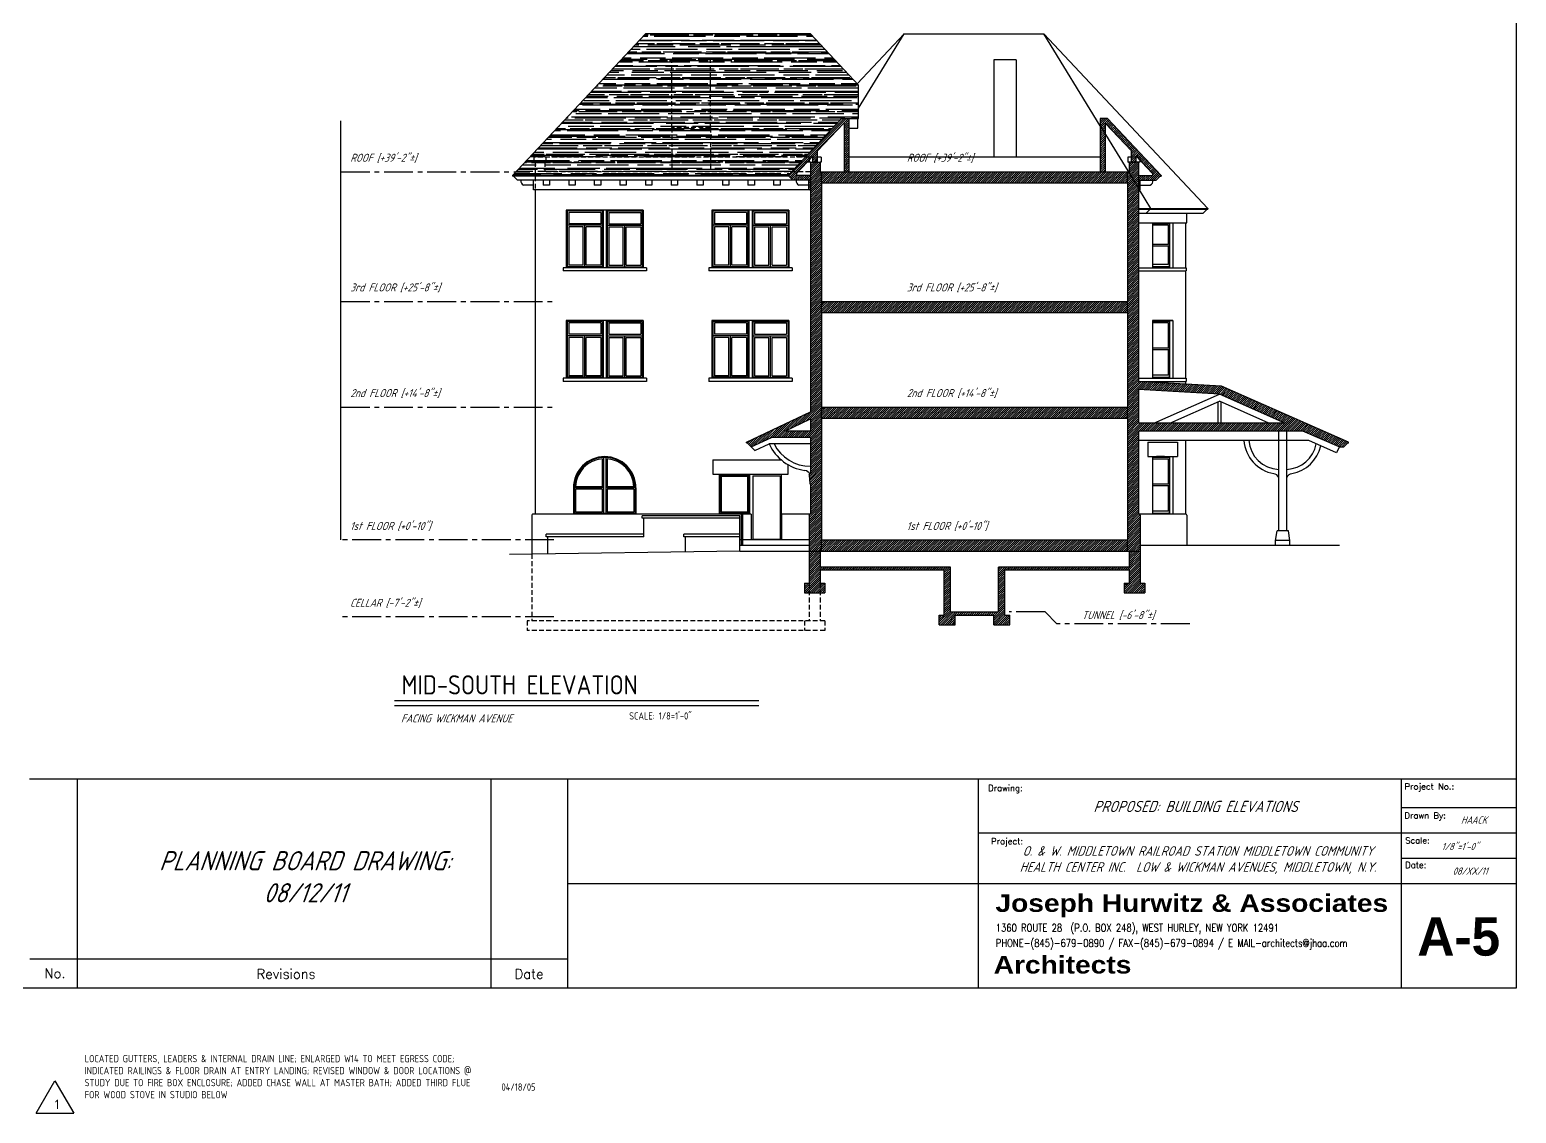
# Model space of a CAD drawing. Extents: x -19386 to -11860, y 6921 to 9650.
# Drawn here: x -17979 to -16122, y 6921 to 8274 of the extents above; entities that cross this region are included whole.
import ezdxf

# ---------------------------------------------------------------- set-up
doc = ezdxf.new("R2010")
doc.units = 0
doc.header["$LTSCALE"] = 96
doc.header["$MEASUREMENT"] = 0
doc.linetypes.add('CENTER2', pattern=[1.125, 0.75, -0.125, 0.125, -0.125])
doc.linetypes.add('HIDDEN2', pattern=[0.1875, 0.125, -0.0625])
for name, color, linetype in [('A-ANNO-NOTE', 1, 'CONTINUOUS'), ('A-ANNO-TEXT-02', 1, 'CONTINUOUS'), ('A-ANNO-TTLB', 1, 'CONTINUOUS'), ('A-BLDG-ELEV', 1, 'CONTINUOUS'), ('A-BLDG-SECT', 2, 'CONTINUOUS'), ('A-EXST-CNST-HIDN', 252, 'HIDDEN2'), ('A-FLOR-ELEV', 3, 'CENTER2'), ('A-FLOR-IDEN', 1, 'CONTINUOUS'), ('A-ROOF-PATT', 253, 'CONTINUOUS'), ('A-WALL-HATCH', 252, 'CONTINUOUS'), ('SITE-GRAD', 4, 'CONTINUOUS')]:
    doc.layers.add(name, color=color, linetype=linetype)
doc.layers.add('A-ANNO-NPLT', color=6, linetype='CONTINUOUS', plot=False)
doc.layers.add('A-DEMO', color=252, linetype='HIDDEN2', plot=False)
doc.styles.add('Arial Black', font='', dxfattribs={"height": 12})
doc.styles.add('DIMENSIONS', font='architxt.shx', dxfattribs={"height": 9})
doc.styles.add('NOTES', font='architxt.shx', dxfattribs={"height": 9})
doc.styles.add('OFFICE', font='architxt.shx', dxfattribs={"height": 12})
doc.styles.add('ROMANS', font='romans.shx')
doc.styles.get("Standard").update_dxf_attribs({"font": 'architxt.shx', "height": 24})
doc.styles.add('STYLE2', font='romab___.ttf', dxfattribs={"height": 36})
doc.styles.get('Arial Black').set_extended_font_data('Arial Black')
pattern_1 = [(45, (-28567.2255, 14670.3481), (-1.32582521, 1.32582521), [])]
pattern_2 = [(45, (-21421.0928, 14573.4708), (-1.3258252, 1.3258252), [])]

msp = doc.modelspace()

# ---------------------------------------------------------------- hatches: boundary and pattern name
at = {"layer": 'A-ROOF-PATT'}
h = msp.add_hatch(dxfattribs=at)
h.set_pattern_fill('AR-RROOF', color=256, scale=8, style=0)
h.set_pattern_definition([(0, (-21421.093, 14573.471), (17.6, 8), [120, -16, 40, -8]), (0, (-21410.453, 14577.471), (-8, 10.64), [24, -2.64, 48, -6]), (0, (-21417.093, 14580.271), (41.6, 5.36), [64, -11.2, 32, -8])])
h.paths.add_polyline_path([(-16944.2, 8205), (-17004.3, 8269), (-17210.1, 8269), (-17376.2, 8092.3), (-17032.2, 8092.3), (-16965.4, 8163.3), (-16956.2, 8163.3), (-16944.2, 8163.3)])
at = {"layer": 'A-WALL-HATCH'}
h = msp.add_hatch(dxfattribs=at)
h.set_pattern_fill('ANSI31', color=256, scale=15, style=0)
h.set_pattern_definition(pattern_2)
h.paths.add_polyline_path([(-16995.2, 8122.9), (-16962.8, 8157.3), (-16962.2, 8157.3), (-16962.2, 8097), (-16956.2, 8097), (-16956.2, 8163.3), (-16965.4, 8163.3), (-17032.2, 8092.3), (-17032.2, 8091.3), (-17031.2, 8091.3), (-17026.2, 8086.3), (-17006.2, 8086.3), (-17006.2, 8074.3), (-17004.2, 8074.3), (-17004.2, 8092.3), (-17021.6, 8092.3), (-17021.6, 8094.7), (-17001.2, 8116.5), (-17001.2, 8109), (-16995.2, 8109)])
h = msp.add_hatch(dxfattribs=at)
h.set_pattern_fill('ANSI31', color=256, scale=15, style=0)
h.set_pattern_definition(pattern_2)
h.paths.add_polyline_path([(-16632.9, 8163.3), (-16642.2, 8163.3), (-16642.2, 8097), (-16636.2, 8097), (-16636.2, 8157.3), (-16635.5, 8157.3), (-16603.2, 8122.9), (-16603.2, 8109), (-16597.2, 8109), (-16597.2, 8116.5), (-16576.7, 8094.7), (-16576.7, 8092.3), (-16594.2, 8092.3), (-16594.2, 8074.3), (-16592.2, 8074.3), (-16592.2, 8086.3), (-16572.2, 8086.3), (-16567.2, 8091.3), (-16566.2, 8091.3), (-16566.2, 8092.3)])
h = msp.add_hatch(dxfattribs=at)
h.set_pattern_fill('ANSI31', color=256, scale=15, style=0)
h.set_pattern_definition(pattern_1)
h.paths.add_polyline_path([(-17036.1, 7773), (-17004.2, 7788.2), (-17004.2, 7773)], flags=16)
edge = h.paths.add_edge_path()
edge.add_line((-16992.2, 8109), (-17004.2, 8109))
edge.add_line((-17004.2, 8109), (-17004.2, 7797))
edge.add_line((-17004.2, 7797), (-17084.2, 7759.1))
edge.add_line((-17084.2, 7759.1), (-17084.2, 7758.1))
edge.add_line((-17084.2, 7758.1), (-17083.2, 7758.1))
edge.add_line((-17083.2, 7758.1), (-17078.2, 7753.1))
edge.add_line((-17078.2, 7753.1), (-17052.9, 7765))
edge.add_line((-17052.9, 7765), (-17004.2, 7765))
edge.add_line((-17004.2, 7765), (-17004.2, 7719))
edge.add_line((-17004.2, 7719), (-17004.8, 7719))
edge.add_arc((-17004.8, 7718), 1, 90, 180)
edge.add_line((-17005.8, 7718), (-17004.9, 7707.3))
edge.add_arc((-17004.6, 7707.3), 0.25, 185.1944, 270)
edge.add_line((-17004.6, 7707), (-17004.2, 7707))
edge.add_line((-17004.2, 7707), (-17004.2, 7669))
edge.add_line((-17004.2, 7669), (-17004.8, 7669))
edge.add_arc((-17004.8, 7668), 1, 90, 180)
edge.add_line((-17005.8, 7668), (-17005.8, 7623))
edge.add_line((-17005.8, 7623), (-16990.2, 7623))
edge.add_line((-16990.2, 7623), (-16990.2, 8097))
edge.add_line((-16990.2, 8097), (-16992.2, 8097))
edge.add_line((-16992.2, 8097), (-16992.2, 8109))
h = msp.add_hatch(dxfattribs=at)
h.set_pattern_fill('ANSI31', color=256, scale=15, style=0)
h.set_pattern_definition(pattern_1)
h.paths.add_polyline_path([(-16990.2, 7637), (-16990.2, 7623), (-16608.2, 7623), (-16608.2, 7637)])
h.paths.add_polyline_path([(-16990.2, 7803), (-16990.2, 7789), (-16608.2, 7789), (-16608.2, 7803)])
h.paths.add_polyline_path([(-16990.2, 7935), (-16990.2, 7921), (-16608.2, 7921), (-16608.2, 7935)])
h.paths.add_polyline_path([(-16608.2, 8097), (-16990.2, 8097), (-16990.2, 8083), (-16608.2, 8083)])
h = msp.add_hatch(dxfattribs=at)
h.set_pattern_fill('ANSI31', color=256, scale=15, style=0)
h.set_pattern_definition(pattern_2)
h.paths.add_polyline_path([(-16490.6, 7829), (-16594.2, 7835), (-16594.2, 8074.3), (-16594.2, 8092.3), (-16594.2, 8109), (-16597.2, 8109), (-16603.2, 8109), (-16606.2, 8109), (-16606.2, 8097), (-16608.2, 8097), (-16608.2, 8083), (-16608.2, 7935), (-16608.2, 7921), (-16608.2, 7803), (-16608.2, 7789), (-16608.2, 7637), (-16608.2, 7623), (-16606.2, 7623), (-16592.5, 7623), (-16592.5, 7668, 0.414214), (-16593.5, 7669), (-16594.2, 7669), (-16594.2, 7773), (-16419.2, 7773), (-16409.2, 7773), (-16389, 7773), (-16343.8, 7753.1, 0.104421), (-16343.7, 7753), (-16338.2, 7753), (-16333.2, 7758), (-16332.2, 7758), (-16332.2, 7759)])
h.paths.add_polyline_path([(-16594.2, 7825), (-16493.4, 7819.2), (-16411.6, 7783), (-16594.2, 7783)], flags=16)
h = msp.add_hatch(dxfattribs=at)
h.set_pattern_fill('ANSI31', color=256, scale=15, style=0)
h.set_pattern_definition(pattern_2)
h.paths.add_polyline_path([(-16823.2, 7543), (-16775.2, 7543), (-16775.2, 7531), (-16755.2, 7531), (-16755.2, 7543), (-16761.2, 7543), (-16761.2, 7599), (-16606.2, 7599), (-16606.2, 7583), (-16612.2, 7583), (-16612.2, 7571), (-16586.5, 7571), (-16586.5, 7583), (-16592.5, 7583), (-16592.5, 7623), (-16606.2, 7623), (-16606.2, 7603), (-16769.2, 7603), (-16769.2, 7547), (-16829.2, 7547), (-16829.2, 7603), (-16992.2, 7603), (-16992.2, 7623), (-17005.8, 7623), (-17005.8, 7583), (-17005.8, 7571), (-16992.2, 7571), (-16992.2, 7583), (-16992.2, 7599), (-16837.2, 7599), (-16837.2, 7543), (-16843.2, 7543), (-16843.2, 7531), (-16823.2, 7531)])
h.paths.add_polyline_path([(-16986.2, 7583), (-16992.2, 7583), (-16992.2, 7571), (-16986.2, 7571)], flags=17)
h.paths.add_polyline_path([(-17005.8, 7583), (-17011.8, 7583), (-17011.8, 7571), (-17005.8, 7571)])

# ---------------------------------------------------------------- linework, layer by layer
at = {"layer": 'A-ANNO-NOTE'}
for p, q in [((-17971.4, 6920.7), (-17948, 6961.4)), ((-17948, 6961.4), (-17924.5, 6920.7)), ((-17971.4, 6920.7), (-17924.5, 6920.7))]:
    msp.add_line(p, q, dxfattribs=at)
at = {"layer": 'A-ANNO-NPLT'}
for p, q in [((-17590.8, 7637), (-17590.8, 8160.4)), ((-16642.2, 8154.2), (-16593.1, 8074.3)), ((-16990.2, 8083), (-16990.2, 8097)), ((-16608.2, 8083), (-16608.2, 8097)), ((-16990.2, 7921), (-16990.2, 7935)), ((-16608.2, 7921), (-16608.2, 7935)), ((-16490.6, 7829), (-16490.6, 7829)), ((-16990.2, 7789), (-16990.2, 7803)), ((-16608.2, 7789), (-16608.2, 7803)), ((-16990.2, 7623), (-16990.2, 7637)), ((-16608.2, 7623), (-16608.2, 7637)), ((-17005.8, 7623), (-16992.2, 7623)), ((-16606.2, 7623), (-16592.5, 7623))]:
    msp.add_line(p, q, dxfattribs=at)
at = {"layer": 'A-ANNO-TEXT-02', "color": 5}
msp.add_line((-17523.9, 7436.2), (-17068.8, 7436.2), dxfattribs=at)
at = {"layer": 'A-ANNO-TEXT-02', "color": 1}
msp.add_line((-17523.9, 7430.2), (-17068.8, 7430.2), dxfattribs=at)
at = {"layer": 'A-ANNO-TTLB', "color": 5}
for p, q in [((-16122.5, 9248.9), (-16122.5, 7076.9)), ((-16122.5, 7076.9), (-19386.5, 7076.9))]:
    msp.add_line(p, q, dxfattribs=at)
at = {"layer": 'A-ANNO-TTLB', "color": 254}
msp.add_line((-17979.7, 7338.5), (-17307.6, 7338.5), dxfattribs=at)
at = {"layer": 'A-ANNO-TTLB', "color": 2}
for p, q in [((-17919.7, 7076.8), (-17919.7, 7338.5)), ((-17403.6, 7338.5), (-17403.6, 7076.8)), ((-17307.6, 7338.5), (-16122.5, 7338.5)), ((-17307.6, 7338.5), (-17307.6, 7076.8)), ((-16794.5, 7338.5), (-16794.5, 7076.9)), ((-16265.9, 7076.9), (-16265.9, 7338.5)), ((-16265.9, 7302.7), (-16122.5, 7302.7)), ((-16794.5, 7271), (-16122.5, 7271)), ((-16794.5, 7271), (-16122.5, 7271)), ((-16265.9, 7239.4), (-16122.5, 7239.4)), ((-17307.6, 7207.7), (-16122.5, 7207.7)), ((-17307.6, 7113.1), (-17979.2, 7113.1))]:
    msp.add_line(p, q, dxfattribs=at)
at = {"layer": 'A-BLDG-ELEV'}
for p, q in [((-17210.1, 8269), (-17376.2, 8092.3)), ((-17004.3, 8269), (-17210.1, 8269)), ((-17004.3, 8269), (-16944.2, 8205)), ((-16944.2, 8163.3), (-16944.2, 8205)), ((-16956.2, 8163.3), (-16944.2, 8163.3)), ((-16945.2, 8151.3), (-16945.2, 8163.3)), ((-16956.2, 8151.3), (-16945.2, 8151.3)), ((-17376.2, 8092.3), (-17376.2, 8091.3)), ((-17032.2, 8092.3), (-17376.2, 8092.3)), ((-17375.2, 8091.3), (-17376.2, 8091.3)), ((-17375.2, 8091.3), (-17370.2, 8086.3)), ((-17032.2, 8091.3), (-17375.2, 8091.3)), ((-17026.2, 8086.3), (-17370.2, 8086.3)), ((-17350.2, 8080.3), (-17362.7, 8080.3)), ((-17350.2, 8074.3), (-17350.2, 8086.3)), ((-17338.2, 8086.3), (-17338.2, 8080.3)), ((-17330.2, 8080.3), (-17338.2, 8080.3)), ((-17330.2, 8086.3), (-17330.2, 8080.3)), ((-17306.2, 8086.3), (-17306.2, 8080.3)), ((-17298.2, 8080.3), (-17306.2, 8080.3)), ((-17298.2, 8086.3), (-17298.2, 8080.3)), ((-17274.2, 8086.3), (-17274.2, 8080.3)), ((-17266.2, 8080.3), (-17274.2, 8080.3)), ((-17266.2, 8086.3), (-17266.2, 8080.3)), ((-17242.2, 8086.3), (-17242.2, 8080.3)), ((-17234.2, 8080.3), (-17242.2, 8080.3)), ((-17234.2, 8086.3), (-17234.2, 8080.3)), ((-17210.2, 8086.3), (-17210.2, 8080.3)), ((-17202.2, 8080.3), (-17210.2, 8080.3)), ((-17202.2, 8086.3), (-17202.2, 8080.3)), ((-17178.2, 8086.3), (-17178.2, 8080.3)), ((-17170.2, 8080.3), (-17178.2, 8080.3)), ((-17170.2, 8086.3), (-17170.2, 8080.3)), ((-17146.2, 8086.3), (-17146.2, 8080.3)), ((-17138.2, 8080.3), (-17146.2, 8080.3)), ((-17138.2, 8086.3), (-17138.2, 8080.3)), ((-17114.2, 8086.3), (-17114.2, 8080.3)), ((-17106.2, 8080.3), (-17114.2, 8080.3)), ((-17106.2, 8086.3), (-17106.2, 8080.3)), ((-17082.2, 8086.3), (-17082.2, 8080.3)), ((-17074.2, 8080.3), (-17082.2, 8080.3)), ((-17074.2, 8086.3), (-17074.2, 8080.3)), ((-17050.2, 8086.3), (-17050.2, 8080.3)), ((-17042.2, 8080.3), (-17050.2, 8080.3)), ((-17042.2, 8086.3), (-17042.2, 8080.3)), ((-17006.2, 8074.3), (-17350.2, 8074.3)), ((-17348.2, 8074.3), (-17348.2, 7669)), ((-17213.2, 8049), (-17309.2, 8049)), ((-17309.2, 8049), (-17309.2, 7977)), ((-17264.2, 8048), (-17308.2, 8048)), ((-17308.2, 8048), (-17308.2, 7978.1)), ((-17266.2, 8046), (-17306.2, 8046)), ((-17306.2, 8046), (-17306.2, 8032)), ((-17266.2, 8046), (-17266.2, 8032)), ((-17264.2, 8048), (-17264.2, 7978.1)), ((-17263.2, 8049), (-17263.2, 7977)), ((-17259.2, 8049), (-17259.2, 7977)), ((-17258.2, 8048), (-17214.2, 8048)), ((-17258.2, 8048), (-17258.2, 7978.1)), ((-17256.2, 8046), (-17216.2, 8046)), ((-17256.2, 8046), (-17256.2, 8032)), ((-17216.2, 8046), (-17216.2, 8032)), ((-17214.2, 8048), (-17214.2, 7978.1)), ((-17213.2, 8049), (-17213.2, 7977)), ((-17031.2, 8049), (-17127.2, 8049)), ((-17127.2, 8049), (-17127.2, 7977)), ((-17082.2, 8048), (-17126.2, 8048)), ((-17126.2, 8048), (-17126.2, 7978.1)), ((-17084.2, 8046), (-17124.2, 8046)), ((-17124.2, 8046), (-17124.2, 8032)), ((-17084.2, 8046), (-17084.2, 8032)), ((-17082.2, 8048), (-17082.2, 7978.1)), ((-17081.2, 8049), (-17081.2, 7977)), ((-17077.2, 8049), (-17077.2, 7977)), ((-17076.2, 8048), (-17032.2, 8048)), ((-17076.2, 8048), (-17076.2, 7978.1)), ((-17074.2, 8046), (-17034.2, 8046)), ((-17074.2, 8046), (-17074.2, 8032)), ((-17034.2, 8046), (-17034.2, 8032)), ((-17032.2, 8048), (-17032.2, 7978.1)), ((-17031.2, 8049), (-17031.2, 7977)), ((-17264.2, 8030), (-17308.2, 8030)), ((-17266.2, 8032), (-17306.2, 8032)), ((-17288.2, 8028), (-17306.2, 8028)), ((-17306.2, 8028), (-17306.2, 7980.1)), ((-17288.2, 7980.1), (-17288.2, 8028)), ((-17286.2, 7978.1), (-17286.2, 8030)), ((-17266.2, 8028), (-17284.2, 8028)), ((-17284.2, 7980.1), (-17284.2, 8028)), ((-17266.2, 8028), (-17266.2, 7980.1)), ((-17258.2, 8030), (-17214.2, 8030)), ((-17256.2, 8032), (-17216.2, 8032)), ((-17256.2, 8028), (-17238.2, 8028)), ((-17256.2, 8028), (-17256.2, 7980.1)), ((-17238.2, 7980.1), (-17238.2, 8028)), ((-17236.2, 7978.1), (-17236.2, 8030)), ((-17234.2, 8028), (-17216.2, 8028)), ((-17234.2, 7980.1), (-17234.2, 8028)), ((-17216.2, 8028), (-17216.2, 7980.1)), ((-17082.2, 8030), (-17126.2, 8030)), ((-17084.2, 8032), (-17124.2, 8032)), ((-17106.2, 8028), (-17124.2, 8028)), ((-17124.2, 8028), (-17124.2, 7980.1)), ((-17106.2, 7980.1), (-17106.2, 8028)), ((-17104.2, 7978.1), (-17104.2, 8030)), ((-17084.2, 8028), (-17102.2, 8028)), ((-17102.2, 7980.1), (-17102.2, 8028)), ((-17084.2, 8028), (-17084.2, 7980.1)), ((-17076.2, 8030), (-17032.2, 8030)), ((-17074.2, 8032), (-17034.2, 8032)), ((-17074.2, 8028), (-17056.2, 8028)), ((-17074.2, 8028), (-17074.2, 7980.1)), ((-17056.2, 7980.1), (-17056.2, 8028)), ((-17054.2, 7978.1), (-17054.2, 8030)), ((-17052.2, 8028), (-17034.2, 8028)), ((-17052.2, 7980.1), (-17052.2, 8028)), ((-17034.2, 8028), (-17034.2, 7980.1)), ((-17209.2, 7977), (-17313.2, 7977)), ((-17313.2, 7977), (-17313.2, 7973)), ((-17209.2, 7973), (-17313.2, 7973)), ((-17263.2, 7978.1), (-17309.2, 7978.1)), ((-17288.2, 7980.1), (-17306.2, 7980.1)), ((-17266.2, 7980.1), (-17284.2, 7980.1)), ((-17259.2, 7978.1), (-17213.2, 7978.1)), ((-17256.2, 7980.1), (-17238.2, 7980.1)), ((-17234.2, 7980.1), (-17216.2, 7980.1)), ((-17209.2, 7977), (-17209.2, 7973)), ((-17027.2, 7977), (-17131.2, 7977)), ((-17131.2, 7977), (-17131.2, 7973)), ((-17027.2, 7973), (-17131.2, 7973)), ((-17081.2, 7978.1), (-17127.2, 7978.1)), ((-17106.2, 7980.1), (-17124.2, 7980.1)), ((-17084.2, 7980.1), (-17102.2, 7980.1)), ((-17077.2, 7978.1), (-17031.2, 7978.1)), ((-17074.2, 7980.1), (-17056.2, 7980.1)), ((-17052.2, 7980.1), (-17034.2, 7980.1)), ((-17027.2, 7977), (-17027.2, 7973)), ((-17213.2, 7911), (-17309.2, 7911)), ((-17309.2, 7911), (-17309.2, 7839)), ((-17263.2, 7911), (-17263.2, 7839)), ((-17259.2, 7911), (-17259.2, 7839)), ((-17213.2, 7911), (-17213.2, 7839)), ((-17031.2, 7911), (-17127.2, 7911)), ((-17127.2, 7911), (-17127.2, 7839)), ((-17081.2, 7911), (-17081.2, 7839)), ((-17077.2, 7911), (-17077.2, 7839)), ((-17031.2, 7911), (-17031.2, 7839)), ((-17264.2, 7910), (-17308.2, 7910)), ((-17308.2, 7910), (-17308.2, 7840.1)), ((-17266.2, 7908), (-17306.2, 7908)), ((-17306.2, 7908), (-17306.2, 7894)), ((-17266.2, 7894), (-17306.2, 7894)), ((-17266.2, 7908), (-17266.2, 7894)), ((-17264.2, 7910), (-17264.2, 7840.1)), ((-17258.2, 7910), (-17214.2, 7910)), ((-17258.2, 7910), (-17258.2, 7840.1)), ((-17256.2, 7908), (-17216.2, 7908)), ((-17256.2, 7908), (-17256.2, 7894)), ((-17256.2, 7894), (-17216.2, 7894)), ((-17216.2, 7908), (-17216.2, 7894)), ((-17214.2, 7910), (-17214.2, 7840.1)), ((-17082.2, 7910), (-17126.2, 7910)), ((-17126.2, 7910), (-17126.2, 7840.1)), ((-17084.2, 7908), (-17124.2, 7908)), ((-17124.2, 7908), (-17124.2, 7894)), ((-17084.2, 7894), (-17124.2, 7894)), ((-17084.2, 7908), (-17084.2, 7894)), ((-17082.2, 7910), (-17082.2, 7840.1)), ((-17076.2, 7910), (-17032.2, 7910)), ((-17076.2, 7910), (-17076.2, 7840.1)), ((-17074.2, 7908), (-17034.2, 7908)), ((-17074.2, 7908), (-17074.2, 7894)), ((-17074.2, 7894), (-17034.2, 7894)), ((-17034.2, 7908), (-17034.2, 7894)), ((-17032.2, 7910), (-17032.2, 7840.1)), ((-17264.2, 7892), (-17308.2, 7892)), ((-17288.2, 7890), (-17306.2, 7890)), ((-17306.2, 7890), (-17306.2, 7842.1)), ((-17288.2, 7842.1), (-17288.2, 7890)), ((-17286.2, 7840.1), (-17286.2, 7892)), ((-17266.2, 7890), (-17284.2, 7890)), ((-17284.2, 7842.1), (-17284.2, 7890)), ((-17266.2, 7890), (-17266.2, 7842.1)), ((-17258.2, 7892), (-17214.2, 7892)), ((-17256.2, 7890), (-17238.2, 7890)), ((-17256.2, 7890), (-17256.2, 7842.1)), ((-17238.2, 7842.1), (-17238.2, 7890)), ((-17236.2, 7840.1), (-17236.2, 7892)), ((-17234.2, 7890), (-17216.2, 7890)), ((-17234.2, 7842.1), (-17234.2, 7890)), ((-17216.2, 7890), (-17216.2, 7842.1)), ((-17082.2, 7892), (-17126.2, 7892)), ((-17106.2, 7890), (-17124.2, 7890)), ((-17124.2, 7890), (-17124.2, 7842.1)), ((-17106.2, 7842.1), (-17106.2, 7890)), ((-17104.2, 7840.1), (-17104.2, 7892)), ((-17084.2, 7890), (-17102.2, 7890)), ((-17102.2, 7842.1), (-17102.2, 7890)), ((-17084.2, 7890), (-17084.2, 7842.1)), ((-17076.2, 7892), (-17032.2, 7892)), ((-17074.2, 7890), (-17056.2, 7890)), ((-17074.2, 7890), (-17074.2, 7842.1)), ((-17056.2, 7842.1), (-17056.2, 7890)), ((-17054.2, 7840.1), (-17054.2, 7892)), ((-17052.2, 7890), (-17034.2, 7890)), ((-17052.2, 7842.1), (-17052.2, 7890)), ((-17034.2, 7890), (-17034.2, 7842.1)), ((-17209.2, 7839), (-17313.2, 7839)), ((-17313.2, 7839), (-17313.2, 7835)), ((-17263.2, 7840.1), (-17309.2, 7840.1)), ((-17288.2, 7842.1), (-17306.2, 7842.1)), ((-17266.2, 7842.1), (-17284.2, 7842.1)), ((-17259.2, 7840.1), (-17213.2, 7840.1)), ((-17256.2, 7842.1), (-17238.2, 7842.1)), ((-17234.2, 7842.1), (-17216.2, 7842.1)), ((-17209.2, 7839), (-17209.2, 7835)), ((-17027.2, 7839), (-17131.2, 7839)), ((-17131.2, 7839), (-17131.2, 7835)), ((-17081.2, 7840.1), (-17127.2, 7840.1)), ((-17106.2, 7842.1), (-17124.2, 7842.1)), ((-17084.2, 7842.1), (-17102.2, 7842.1)), ((-17077.2, 7840.1), (-17031.2, 7840.1)), ((-17074.2, 7842.1), (-17056.2, 7842.1)), ((-17052.2, 7842.1), (-17034.2, 7842.1)), ((-17027.2, 7839), (-17027.2, 7835)), ((-17209.2, 7835), (-17313.2, 7835)), ((-17027.2, 7835), (-17131.2, 7835)), ((-17078.2, 7753.1), (-17073.7, 7748.6)), ((-17073.7, 7748.6), (-17055.8, 7757)), ((-17004.2, 7757), (-17049.6, 7757)), ((-16419.2, 7761), (-16594.2, 7761)), ((-16419.2, 7648.2), (-16419.2, 7761)), ((-16381.7, 7761), (-16409.2, 7761)), ((-16409.2, 7648.2), (-16409.2, 7761)), ((-16347, 7745.7), (-16381.6, 7761)), ((-16343.7, 7753), (-16347, 7745.7)), ((-17264.2, 7738.4), (-17264.2, 7703.5)), ((-17262.7, 7740), (-17262.7, 7670)), ((-17259.7, 7740), (-17259.7, 7670)), ((-17258.2, 7738.4), (-17258.2, 7703.5)), ((-17118.2, 7719), (-17118.2, 7669)), ((-17118.2, 7719), (-17040.2, 7719)), ((-17117.2, 7718), (-17117.2, 7670)), ((-17117.2, 7718), (-17081.2, 7718)), ((-17115.7, 7716.5), (-17115.7, 7671.5)), ((-17115.7, 7716.5), (-17082.7, 7716.5)), ((-17082.7, 7716.5), (-17082.7, 7671.5)), ((-17081.2, 7718), (-17081.2, 7670)), ((-17080.2, 7719), (-17080.2, 7669)), ((-17076.2, 7717), (-17076.2, 7637)), ((-17076.2, 7717), (-17042.2, 7717)), ((-17076.2, 7717), (-17076.2, 7637)), ((-17042.2, 7717), (-17042.2, 7637)), ((-17040.2, 7668.8), (-17040.2, 7719)), ((-17300.2, 7702), (-17300.2, 7669)), ((-17299.2, 7702), (-17299.2, 7670)), ((-17262.7, 7702), (-17299.2, 7702)), ((-17264.2, 7703.5), (-17297.7, 7703.5)), ((-17297.7, 7700.5), (-17297.7, 7671.5)), ((-17264.2, 7700.5), (-17297.7, 7700.5)), ((-17264.2, 7700.5), (-17264.2, 7671.5)), ((-17223.2, 7702), (-17259.7, 7702)), ((-17224.7, 7703.5), (-17258.2, 7703.5)), ((-17258.2, 7700.5), (-17258.2, 7671.5)), ((-17224.7, 7700.5), (-17258.2, 7700.5)), ((-17224.7, 7700.5), (-17224.7, 7671.5)), ((-17223.2, 7702), (-17223.2, 7670)), ((-17222.2, 7702), (-17222.2, 7669)), ((-17222.2, 7670), (-17300.2, 7670)), ((-17264.2, 7671.5), (-17297.7, 7671.5)), ((-17224.7, 7671.5), (-17258.2, 7671.5)), ((-17080.2, 7670), (-17118.2, 7670)), ((-17081.7, 7671.5), (-17115.7, 7671.5)), ((-17352.2, 7668), (-17352.2, 7619.3)), ((-17090.2, 7669), (-17351.2, 7669)), ((-17092.2, 7667), (-17214.2, 7667)), ((-17214.2, 7664), (-17214.2, 7667)), ((-17212.2, 7664), (-17214.2, 7664)), ((-17212.2, 7644), (-17212.2, 7664)), ((-17092.2, 7644), (-17092.2, 7667)), ((-17078.4, 7669), (-17088.7, 7669)), ((-17078.2, 7669), (-17078.2, 7637)), ((-17078.2, 7668.8), (-17078.2, 7637)), ((-17040.2, 7668.8), (-17040.2, 7637)), ((-17004.8, 7669), (-17039.9, 7669)), ((-17334.2, 7641), (-17334.2, 7644)), ((-17212.2, 7644), (-17334.2, 7644)), ((-17332.2, 7641), (-17334.2, 7641)), ((-17332.2, 7619.6), (-17332.2, 7641)), ((-17092.2, 7623), (-17092.2, 7637)), ((-17040.2, 7637), (-17078.2, 7637)), ((-17042.2, 7637.5), (-17076.2, 7637.5)), ((-16423.2, 7636.2), (-16421.2, 7648.2)), ((-16423.2, 7630.2), (-16423.2, 7636.2)), ((-16405.2, 7636.2), (-16423.2, 7636.2)), ((-16407.2, 7648.2), (-16421.2, 7648.2)), ((-16405.2, 7636.2), (-16407.2, 7648.2)), ((-16405.2, 7630.2), (-16405.2, 7636.2)), ((-17005.8, 7630), (-17092.2, 7630))]:
    msp.add_line(p, q, dxfattribs=at)
at = {"layer": 'A-BLDG-ELEV', "color": 253}
for p, q in [((-16887.3, 8269), (-16945.8, 8206.8)), ((-16944.2, 8176.5), (-16887.3, 8269)), ((-16887.3, 8269), (-16712.7, 8269)), ((-16507.8, 8051), (-16712.7, 8269)), ((-16642.2, 8154.2), (-16712.7, 8269)), ((-16747.2, 8236.7), (-16775.2, 8236.7)), ((-16775.2, 8236.7), (-16775.2, 8115)), ((-16747.2, 8236.7), (-16747.2, 8115)), ((-16642.2, 8115), (-16956.2, 8115)), ((-16578.8, 8051), (-16593.1, 8074.3)), ((-16594.2, 8051), (-16507.8, 8051)), ((-16594.2, 8050), (-16507.8, 8050)), ((-16594.2, 8045), (-16513.8, 8045)), ((-16579.8, 8050), (-16584.8, 8045)), ((-16578.8, 8051), (-16578.8, 8050)), ((-16533.8, 8033), (-16533.8, 8045)), ((-16508.8, 8050), (-16513.8, 8045)), ((-16507.8, 8051), (-16507.8, 8050)), ((-16594.2, 8033), (-16533.8, 8033)), ((-16576.9, 8033), (-16576.9, 7977)), ((-16576.9, 8033), (-16576.9, 7977)), ((-16576.9, 8033), (-16576.9, 7977)), ((-16576.9, 8033), (-16576.9, 7977)), ((-16556.2, 8032), (-16576.9, 8032)), ((-16557.2, 8030), (-16576.9, 8030)), ((-16557.2, 8030), (-16557.2, 8006.1)), ((-16556.2, 8032), (-16556.2, 7978)), ((-16555.7, 8033), (-16555.7, 7977)), ((-16551.4, 8033), (-16551.4, 7977)), ((-16551.4, 8033), (-16551.4, 7977)), ((-16551.4, 8033), (-16551.4, 7977)), ((-16551.4, 8033), (-16551.4, 7977)), ((-16535.8, 8033), (-16535.8, 7977)), ((-16557.2, 8006.1), (-16576.9, 8006.1)), ((-16556.2, 8004.1), (-16576.9, 8004.1)), ((-16557.2, 8004.1), (-16557.2, 7981)), ((-16594.2, 7977), (-16534.8, 7977)), ((-16594.2, 7973), (-16534.8, 7973)), ((-16557.2, 7981), (-16576.9, 7981)), ((-16555.7, 7978), (-16576.9, 7978)), ((-16535.8, 7973), (-16535.8, 7839)), ((-16534.8, 7977), (-16534.8, 7973)), ((-16551.4, 7911), (-16576.9, 7911)), ((-16576.9, 7911), (-16576.9, 7839)), ((-16576.9, 7911), (-16551.4, 7911)), ((-16576.9, 7911), (-16576.9, 7839)), ((-16551.4, 7911), (-16576.9, 7911)), ((-16576.9, 7911), (-16576.9, 7839)), ((-16555.7, 7911), (-16555.7, 7839)), ((-16551.4, 7911), (-16551.4, 7839)), ((-16551.4, 7911), (-16551.4, 7839)), ((-16551.4, 7911), (-16551.4, 7839)), ((-16556.2, 7910), (-16576.9, 7910)), ((-16557.2, 7908), (-16576.9, 7908)), ((-16557.2, 7908), (-16557.2, 7876.5)), ((-16556.2, 7910), (-16556.2, 7840)), ((-16557.2, 7876.5), (-16576.9, 7876.5)), ((-16556.2, 7874.5), (-16576.9, 7874.5)), ((-16557.2, 7874.5), (-16557.2, 7843)), ((-16594.2, 7839), (-16534.8, 7839)), ((-16557.2, 7843), (-16576.9, 7843)), ((-16555.7, 7840), (-16576.9, 7840)), ((-16534.8, 7839), (-16534.8, 7835)), ((-16594.2, 7835), (-16534.8, 7835)), ((-16535.8, 7835), (-16535.8, 7831.7)), ((-17049.6, 7757), (-17055.8, 7757)), ((-16582.6, 7759), (-16582.6, 7741)), ((-16545.8, 7759), (-16545.8, 7741)), ((-16535.8, 7761), (-16535.8, 7669)), ((-16582.6, 7741), (-16576.9, 7741)), ((-16576.9, 7741), (-16576.9, 7669)), ((-16576.9, 7741), (-16551.4, 7741)), ((-16556.2, 7740), (-16576.9, 7740)), ((-16557.2, 7738), (-16576.9, 7738)), ((-16561.9, 7741), (-16571.9, 7741)), ((-16557.2, 7738), (-16557.2, 7706.5)), ((-16556.2, 7740), (-16556.2, 7670)), ((-16555.7, 7741), (-16555.7, 7669)), ((-16551.4, 7741), (-16551.4, 7669)), ((-16551.4, 7741), (-16545.8, 7741)), ((-16557.2, 7706.5), (-16576.9, 7706.5)), ((-16556.2, 7704.5), (-16576.9, 7704.5)), ((-16557.2, 7704.5), (-16557.2, 7673)), ((-16557.2, 7673), (-16576.9, 7673)), ((-16555.7, 7670), (-16576.9, 7670)), ((-16535.2, 7669), (-16593.5, 7669)), ((-16534.2, 7668), (-16534.2, 7630.2))]:
    msp.add_line(p, q, dxfattribs=at)
at = {"layer": 'A-BLDG-ELEV', "color": 254}
for p, q in [((-16582.6, 7759), (-16545.8, 7759)), ((-17126.2, 7737), (-17040.7, 7737)), ((-17126.2, 7737), (-17126.2, 7719)), ((-17032.2, 7719), (-17032.2, 7731)), ((-17126.2, 7719), (-17118.2, 7719)), ((-17040.2, 7719), (-17032.2, 7719)), ((-17092.2, 7641), (-17160.2, 7641)), ((-17090.2, 7630), (-17090.2, 7637)), ((-17088.7, 7630), (-17088.7, 7637))]:
    msp.add_line(p, q, dxfattribs=at)
at = {"layer": 'A-BLDG-ELEV', "color": 2}
for p, q in [((-17090.2, 7637), (-17090.2, 7669.5)), ((-17088.7, 7669.5), (-17090.2, 7669.5)), ((-17088.7, 7637), (-17088.7, 7669.5)), ((-17162.2, 7641), (-17162.2, 7644)), ((-17092.2, 7644), (-17162.2, 7644)), ((-17160.2, 7641), (-17162.2, 7641)), ((-17160.2, 7641), (-17162.2, 7641)), ((-17160.2, 7622.1), (-17160.2, 7641)), ((-17092.2, 7637), (-17092.2, 7644)), ((-17090.2, 7637), (-17092.2, 7637)), ((-17005.8, 7637), (-17088.7, 7637))]:
    msp.add_line(p, q, dxfattribs=at)
at = {"layer": 'A-BLDG-ELEV', "color": 252}
for p, q in [((-17092.2, 7664), (-17212.2, 7664)), ((-17212.2, 7641), (-17332.2, 7641)), ((-17212.2, 7641), (-17212.2, 7644))]:
    msp.add_line(p, q, dxfattribs=at)
at = {"layer": 'A-BLDG-ELEV'}
for centre, radius, start, end in [((-17359.9, 8085.9), 6.27, 176.4851, 243.5149), ((-17002.9, 7781.3), 58.2, 204.6522, 261.8489), ((-17004.4, 7779.5), 50.5, 206.4242, 270.2108), ((-16417.5, 7764.4), 45.3, 184.187, 259.8395), ((-16417.5, 7764.4), 39.3, 184.8269, 267.5438), ((-16410.9, 7764.4), 39.3, 272.4562, 349.0513), ((-16410.9, 7764.4), 45.3, 280.1605, 347.3212), ((-16381.7, 7760.8), 0.25, 66.155, 90), ((-17261.2, 7702), 39, 0, 180), ((-17261.2, 7702), 38, 0, 180), ((-17261.2, 7702), 36.5, 94.7146, 177.6447), ((-17261.2, 7702), 36.5, 2.3553, 85.2854), ((-17012.3, 7715.6), 8.17, 24.7493, 82.2105), ((-16426.6, 7711.6), 8.17, 24.7493, 82.2105), ((-16401.8, 7711.6), 8.17, 97.7895, 155.2507), ((-17351.2, 7668), 1, 90, 180), ((-17078.4, 7668.8), 0.25, 0, 90), ((-17039.9, 7668.8), 0.25, 90, 180)]:
    msp.add_arc(centre, radius, start, end, dxfattribs=at)
at = {"layer": 'A-BLDG-ELEV', "color": 253}
msp.add_arc((-16535.2, 7668), 1, 0, 90, dxfattribs=at)
at = {"layer": 'A-BLDG-SECT', "color": 3}
for p, q in [((-16965.4, 8163.3), (-17032.2, 8092.3)), ((-16965.4, 8163.3), (-16956.2, 8163.3)), ((-16956.2, 8163.3), (-16956.2, 8097)), ((-16642.2, 8163.3), (-16642.2, 8097)), ((-16632.9, 8163.3), (-16642.2, 8163.3)), ((-16632.9, 8163.3), (-16566.2, 8092.3)), ((-16956.2, 8097), (-16642.2, 8097)), ((-16594.2, 8109), (-16594.2, 8092.3)), ((-17032.2, 8092.3), (-17032.2, 8091.3)), ((-17031.2, 8091.3), (-17032.2, 8091.3)), ((-17031.2, 8091.3), (-17026.2, 8086.3)), ((-17006.2, 8086.3), (-17026.2, 8086.3)), ((-17006.2, 8074.3), (-17006.2, 8086.3)), ((-16592.2, 8086.3), (-16572.2, 8086.3)), ((-16592.2, 8074.3), (-16592.2, 8086.3)), ((-16567.2, 8091.3), (-16572.2, 8086.3)), ((-16567.2, 8091.3), (-16566.2, 8091.3)), ((-16566.2, 8092.3), (-16566.2, 8091.3)), ((-17004.2, 8074.3), (-17006.2, 8074.3)), ((-17004.2, 8074.3), (-17004.2, 7797)), ((-16594.2, 8074.3), (-16592.2, 8074.3)), ((-16594.2, 8074.3), (-16594.2, 7835)), ((-16490.6, 7829), (-16594.2, 7835)), ((-16332.2, 7759), (-16490.6, 7829)), ((-17084.2, 7759.1), (-17004.2, 7797)), ((-17078.2, 7753.1), (-17052.9, 7765)), ((-17004.2, 7765), (-17052.9, 7765)), ((-17004.2, 7765), (-17004.2, 7719)), ((-16419.2, 7773), (-16594.2, 7773)), ((-16594.2, 7773), (-16594.2, 7669)), ((-16419.2, 7761), (-16419.2, 7773)), ((-16389, 7773), (-16409.2, 7773)), ((-16409.2, 7761), (-16409.2, 7773)), ((-16343.8, 7753.1), (-16389, 7773)), ((-17084.2, 7758.1), (-17084.2, 7759.1)), ((-17084.2, 7758.1), (-17083.2, 7758.1)), ((-17083.2, 7758.1), (-17078.2, 7753.1)), ((-16409.2, 7761), (-16419.2, 7761)), ((-16338.2, 7753), (-16343.7, 7753)), ((-16333.2, 7758), (-16338.2, 7753)), ((-16332.2, 7758), (-16333.2, 7758)), ((-16332.2, 7758), (-16332.2, 7759)), ((-17005.8, 7718), (-17004.9, 7707.3)), ((-17004.2, 7719), (-17004.8, 7719)), ((-17004.2, 7707), (-17004.6, 7707)), ((-17004.2, 7707), (-17004.2, 7669)), ((-17005.8, 7668), (-17005.8, 7583)), ((-17004.2, 7669), (-17004.8, 7669)), ((-16593.5, 7669), (-16594.2, 7669)), ((-16592.5, 7668), (-16592.5, 7583)), ((-17011.8, 7583), (-17005.8, 7583)), ((-17011.8, 7583), (-17011.8, 7571)), ((-16592.5, 7583), (-16586.5, 7583)), ((-16586.5, 7583), (-16586.5, 7571))]:
    msp.add_line(p, q, dxfattribs=at)
at = {"layer": 'A-BLDG-SECT', "ltscale": 0.5}
for p, q in [((-16962.8, 8157.3), (-16995.2, 8122.9)), ((-16962.8, 8157.3), (-16962.2, 8157.3)), ((-16962.2, 8157.3), (-16962.2, 8097)), ((-16636.2, 8157.3), (-16636.2, 8097)), ((-16636.2, 8157.3), (-16635.5, 8157.3)), ((-16635.5, 8157.3), (-16603.2, 8122.9)), ((-17001.2, 8116.5), (-17021.6, 8094.7)), ((-17001.2, 8109), (-17001.2, 8116.5)), ((-16995.2, 8109), (-16995.2, 8122.9)), ((-16603.2, 8109), (-16603.2, 8122.9)), ((-16597.2, 8116.5), (-16576.7, 8094.7)), ((-16597.2, 8109), (-16597.2, 8116.5)), ((-17004.2, 8109), (-17004.2, 8092.3)), ((-17004.2, 8109), (-17001.2, 8109)), ((-16995.2, 8109), (-16992.2, 8109)), ((-16992.2, 8109), (-16992.2, 8097)), ((-16992.2, 8097), (-16962.2, 8097)), ((-16636.2, 8097), (-16606.2, 8097)), ((-16606.2, 8109), (-16606.2, 8097)), ((-16603.2, 8109), (-16606.2, 8109)), ((-16594.2, 8109), (-16597.2, 8109)), ((-17021.6, 8094.7), (-17021.6, 8092.3)), ((-17004.2, 8092.3), (-17021.6, 8092.3)), ((-17006.2, 8080.3), (-17018.7, 8080.3)), ((-16990.2, 8083), (-16608.2, 8083)), ((-16594.2, 8092.3), (-16576.7, 8092.3)), ((-16592.2, 8080.3), (-16579.7, 8080.3)), ((-16576.7, 8094.7), (-16576.7, 8092.3)), ((-16990.2, 7935), (-16608.2, 7935)), ((-16990.2, 7921), (-16608.2, 7921)), ((-16990.2, 7803), (-16608.2, 7803)), ((-16990.2, 7789), (-16608.2, 7789)), ((-16990.2, 7637), (-16608.2, 7637)), ((-16992.2, 7623), (-16606.2, 7623)), ((-16829.2, 7603), (-16992.2, 7603)), ((-16837.2, 7599), (-16992.2, 7599)), ((-16837.2, 7543), (-16837.2, 7599)), ((-16829.2, 7547), (-16829.2, 7603)), ((-16769.2, 7547), (-16769.2, 7603)), ((-16606.2, 7603), (-16769.2, 7603)), ((-16761.2, 7543), (-16761.2, 7599)), ((-16606.2, 7599), (-16761.2, 7599)), ((-16843.2, 7543), (-16837.2, 7543)), ((-16843.2, 7531), (-16843.2, 7543)), ((-16829.2, 7547), (-16769.2, 7547)), ((-16823.2, 7543), (-16775.2, 7543)), ((-16823.2, 7531), (-16823.2, 7543)), ((-16775.2, 7531), (-16775.2, 7543)), ((-16761.2, 7543), (-16755.2, 7543)), ((-16755.2, 7531), (-16755.2, 7543)), ((-16843.2, 7531), (-16823.2, 7531)), ((-16775.2, 7531), (-16755.2, 7531))]:
    msp.add_line(p, q, dxfattribs=at)
at = {"layer": 'A-BLDG-SECT', "color": 253, "ltscale": 0.5}
for p, q in [((-17001.2, 8109), (-16995.2, 8109)), ((-16962.2, 8097), (-16956.2, 8097)), ((-16642.2, 8097), (-16636.2, 8097)), ((-16603.2, 8109), (-16597.2, 8109)), ((-17004.2, 8092.3), (-17004.2, 8074.3)), ((-16594.2, 8092.3), (-16594.2, 8074.3))]:
    msp.add_line(p, q, dxfattribs=at)
at = {"layer": 'A-BLDG-SECT'}
for p, q in [((-16990.2, 8083), (-16990.2, 7935)), ((-16608.2, 8083), (-16608.2, 7935)), ((-16990.2, 7921), (-16990.2, 7803)), ((-16608.2, 7921), (-16608.2, 7803)), ((-16594.2, 7825), (-16594.2, 7783)), ((-16493.4, 7819.2), (-16594.2, 7825)), ((-16411.6, 7783), (-16493.4, 7819.2)), ((-17036.1, 7773), (-17004.2, 7788.2)), ((-17004.2, 7788.2), (-17004.2, 7773)), ((-16990.2, 7789), (-16990.2, 7637)), ((-16608.2, 7789), (-16608.2, 7637)), ((-16411.6, 7783), (-16594.2, 7783)), ((-17004.2, 7773), (-17036.1, 7773)), ((-16992.2, 7623), (-16992.2, 7603)), ((-16606.2, 7623), (-16606.2, 7603)), ((-16992.2, 7599), (-16992.2, 7583)), ((-16606.2, 7599), (-16606.2, 7583)), ((-16992.2, 7583), (-16986.2, 7583)), ((-16986.2, 7583), (-16986.2, 7571)), ((-16612.2, 7583), (-16606.2, 7583)), ((-16612.2, 7583), (-16612.2, 7571)), ((-17011.8, 7571), (-16986.2, 7571)), ((-16612.2, 7571), (-16586.5, 7571))]:
    msp.add_line(p, q, dxfattribs=at)
at = {"layer": 'A-BLDG-SECT', "color": 1}
for p, q in [((-16575.2, 7783), (-16493.4, 7819.2)), ((-16555.4, 7783), (-16493.4, 7810.4)), ((-16495.4, 7809.6), (-16495.4, 7783)), ((-16431.4, 7783), (-16493.4, 7810.4)), ((-16491.4, 7809.6), (-16491.4, 7783)), ((-16409.2, 7773), (-16419.2, 7773))]:
    msp.add_line(p, q, dxfattribs=at)
at = {"layer": 'A-BLDG-SECT', "color": 253, "linetype": 'HIDDEN2', "ltscale": 0.5}
for p, q in [((-17352.2, 7619.3), (-17352.2, 7536)), ((-17005.8, 7583), (-17005.8, 7536)), ((-16992.2, 7583), (-16992.2, 7536)), ((-16986.2, 7536), (-17358.2, 7536)), ((-17358.2, 7536), (-17358.2, 7524)), ((-16986.2, 7524), (-17358.2, 7524)), ((-17011.8, 7536), (-17011.8, 7524)), ((-16986.2, 7536), (-16986.2, 7524))]:
    msp.add_line(p, q, dxfattribs=at)
at = {"layer": 'A-BLDG-SECT', "ltscale": 0.5}
for centre, start, end in [((-17015.9, 8085.9), 176.4851, 243.5149), ((-16582.4, 8085.9), 296.4851, 3.5149)]:
    msp.add_arc(centre, 6.27, start, end, dxfattribs=at)
at = {"layer": 'A-BLDG-SECT'}
msp.add_arc((-16343.7, 7753.3), 0.25, 246.155, 270, dxfattribs=at)
at = {"layer": 'A-BLDG-SECT', "color": 3}
for centre, radius, start, end in [((-17004.8, 7718), 1, 90, 180), ((-17004.6, 7707.3), 0.25, 185.1944, 270), ((-17004.8, 7668), 1, 90, 180), ((-16593.5, 7668), 1, 0, 90)]:
    msp.add_arc(centre, radius, start, end, dxfattribs=at)
at = {"layer": 'A-DEMO', "ltscale": 0.5}
for p, q in [((-17349.7, 8115), (-17349.7, 8109)), ((-17005.7, 8115), (-17349.7, 8115)), ((-17334.7, 8115), (-17334.7, 8109)), ((-16990.7, 8115), (-17005.7, 8115)), ((-17005.7, 8115), (-17005.7, 8109)), ((-17004.2, 8109), (-17005.7, 8109)), ((-16990.7, 8109), (-16992.2, 8109)), ((-16990.7, 8115), (-16990.7, 8109)), ((-16592.7, 8115), (-16607.7, 8115)), ((-16607.7, 8115), (-16607.7, 8109)), ((-16606.2, 8109), (-16607.7, 8109)), ((-16592.7, 8109), (-16594.2, 8109)), ((-16592.7, 8115), (-16592.7, 8109))]:
    msp.add_line(p, q, dxfattribs=at)
at = {"layer": 'A-EXST-CNST-HIDN', "linetype": 'HIDDEN2', "ltscale": 0.5}
for p, q in [((-17129.2, 8236.7), (-17177.2, 8236.7)), ((-17177.2, 8152), (-17177.2, 8236.7)), ((-17129.2, 8152), (-17129.2, 8236.7)), ((-17129.2, 8152), (-17177.2, 8152)), ((-17177.2, 8152), (-17177.2, 8097)), ((-17129.2, 8152), (-17129.2, 8097)), ((-17005.7, 8109), (-17349.7, 8109)), ((-17348.2, 8109), (-17348.2, 8074.3)), ((-17336.2, 8109), (-17336.2, 8097)), ((-17004.2, 8097), (-17336.2, 8097))]:
    msp.add_line(p, q, dxfattribs=at)
at = {"layer": 'A-FLOR-ELEV', "ltscale": 0.5}
for p, q in [((-17590.8, 8097), (-17354.7, 8097)), ((-17590.8, 7935), (-17324.2, 7935)), ((-17590.8, 7803), (-17324.2, 7803)), ((-17324.6, 7637), (-17590.8, 7637)), ((-17324.6, 7541), (-17590.8, 7541)), ((-17324.6, 7541), (-17590.8, 7541)), ((-16711.1, 7547), (-16756.1, 7547)), ((-16711.1, 7547), (-16696.2, 7532.1)), ((-16530.4, 7532.1), (-16696.2, 7532.1))]:
    msp.add_line(p, q, dxfattribs=at)
at = {"layer": 'SITE-GRAD'}
for p, q in [((-17092.2, 7623), (-17380.2, 7618.9)), ((-17092.2, 7623), (-17005.8, 7623)), ((-16343.1, 7630.2), (-16592.5, 7630.2))]:
    msp.add_line(p, q, dxfattribs=at)

# ---------------------------------------------------------------- texts
at = {"layer": 'A-ANNO-NOTE', "attachment_point": 1}
for s, insert, char_height, width, style in [('{\\Q20;HAACK}', (-16191.5, 7291.6), 9, 79.988, 'DIMENSIONS'), ('{\\Q20;1/8"=1\'-0"}', (-16215.8, 7258.5), 9, 79.988, 'DIMENSIONS'), ('{\\Q20;08/XX/11}', (-16201.9, 7227.8), 9, 79.988, 'DIMENSIONS'), ('{\\C2;1}', (-17947.9, 6937.9), 12, 55.5, 'NOTES')]:
    msp.add_mtext(s, dxfattribs=dict(at, insert=insert, char_height=char_height, width=width, style=style))
at = {"layer": 'A-ANNO-TEXT-02', "style": 'OFFICE'}
msp.add_text('                                SCALE: 1/8=1\'-0"', height=9, dxfattribs=at).set_placement((-17386.8, 7412.6))
at = {"layer": 'A-ANNO-TEXT-02', "color": 2, "char_height": 24, "width": 451.5}
for s, insert, attachment_point in [('MID-SOUTH ELEVATION', (-17515, 7467.9), 1), ('{\\Q20;PLANNING BOARD DRAWING: 08/12/11}', (-17635.7, 7248.2), 2)]:
    msp.add_mtext(s, dxfattribs=dict(at, insert=insert, attachment_point=attachment_point))
at = {"layer": 'A-ANNO-TTLB', "color": 1}
for s, height, style, p in [('Drawing:', 7.68, 'ROMANS', (-16782.2, 7323.2)), ('Project No.:', 7.68, 'ROMANS', (-16262, 7325.1)), ('Drawn By:', 7.68, 'ROMANS', (-16262.1, 7288.9)), ('Project:', 7.68, 'ROMANS', (-16778.5, 7256.7)), ('Scale:', 7.68, 'ROMANS', (-16261.2, 7257.7)), ('Date:', 7.68, 'ROMANS', (-16261.2, 7227.1)), ('Joseph Hurwitz & Associates', 22, 'Arial Black', (-16773.1, 7172.3)), ('Architects', 22, 'Arial Black', (-16775.3, 7095.3)), ('No.', 12, 'ROMANS', (-17961, 7089.6)), ('Revisions', 12, 'ROMANS', (-17696, 7088.8)), ('Date', 12, 'ROMANS', (-17373.7, 7088.8))]:
    msp.add_text(s, height=height, dxfattribs=dict(at, style=style)).set_placement(p)
at = {"layer": 'A-ANNO-TTLB', "color": 1, "style": 'ROMANS', "width": 0.8}
for s, p in [('1360 ROUTE 28  (P.O. BOX 248), WEST HURLEY, NEW YORK 12491', (-16772.7, 7147.6)), ('PHONE-(845)-679-0890 / FAX-(845)-679-0894 / E MAIL-architects@jhaa.com', (-16772.7, 7128.6))]:
    msp.add_text(s, height=9.6, dxfattribs=at).set_placement(p)
at = {"layer": 'A-ANNO-TTLB', "color": 1}
msp.add_text('04/18/05', height=9, dxfattribs=at).set_placement((-17390.1, 6949))
at = {"layer": 'A-ANNO-TTLB', "color": 2, "attachment_point": 5}
for s, insert, char_height, width in [('{\\Q20;PROPOSED: BUILDING ELEVATIONS}', (-16523.2, 7304), 14, 351.705), (' \\P{\\Q20;O. & W. MIDDLETOWN RAILROAD STATION MIDDLETOWN COMMUNITY HEALTH CENTER INC.  LOW & WICKMAN AVENUES, MIDDLETOWN, N.Y.}', (-16520.1, 7247), 12, 456.057)]:
    msp.add_mtext(s, dxfattribs=dict(at, insert=insert, char_height=char_height, width=width))
at = {"layer": 'A-ANNO-TTLB', "color": 1}
for s, insert, char_height, width, attachment_point, style in [('{\\fStencil|b1|i0|c0|p2;A-5}', (-16194.3, 7141.3), 48, 120.634, 5, 'STYLE2'), ('LOCATED GUTTERS, LEADERS & INTERNAL DRAIN LINE; ENLARGED W14 TO MEET EGRESS CODE; INDICATED RAILINGS & FLOOR DRAIN AT ENTRY LANDING; REVISED WINDOW & DOOR LOCATIONS @ STUDY DUE TO FIRE BOX ENCLOSURE; ADDED CHASE WALL AT MASTER BATH; ADDED THIRD FLUE FOR WOOD STOVE IN STUDIO BELOW', (-17910.8, 6993.5), 9, 498.125, 1, 'NOTES')]:
    msp.add_mtext(s, dxfattribs=dict(at, insert=insert, char_height=char_height, width=width, attachment_point=attachment_point, style=style))
at = {"layer": 'A-FLOR-IDEN', "color": 2, "char_height": 10, "attachment_point": 4, "style": 'NOTES'}
for s, insert, width in [('{\\Q20;ROOF [+39\'-2"%%P]}', (-17579.1, 8113.9), 202.934), ('{\\Q20;ROOF [+39\'-2"%%P]}', (-16883.8, 8113.9), 202.934), ('{\\Q20;3rd FLOOR [+25\'-8"%%P]}', (-17579.1, 7951.9), 202.934), ('{\\Q20;3rd FLOOR [+25\'-8"%%P]}', (-16883.8, 7951.9), 202.934), ('{\\Q20;2nd FLOOR [+14\'-8"%%P]}', (-17579.1, 7819.9), 202.934), ('{\\Q20;2nd FLOOR [+14\'-8"%%P]}', (-16883.8, 7819.9), 202.934), ('{\\Q20;1st FLOOR [+0\'-10"]}', (-17579.4, 7653.9), 158.057), ('{\\Q20;1st FLOOR [+0\'-10"]}', (-16884.1, 7653.9), 158.057), ('{\\Q20;CELLAR [-7\'-2"%%P]}', (-17579.4, 7557.9), 158.057), ('{\\Q20;CELLAR [-7\'-2"%%P]}', (-17579.4, 7557.9), 158.057), ('{\\Q20;TUNNEL [-6\'-8"%%P]}', (-16665.2, 7542.6), 158.057), ('{\\Q20;FACING WICKMAN AVENUE}', (-17515.8, 7414), 314.72)]:
    msp.add_mtext(s, dxfattribs=dict(at, insert=insert, width=width))

doc.saveas('drawing.dxf')
